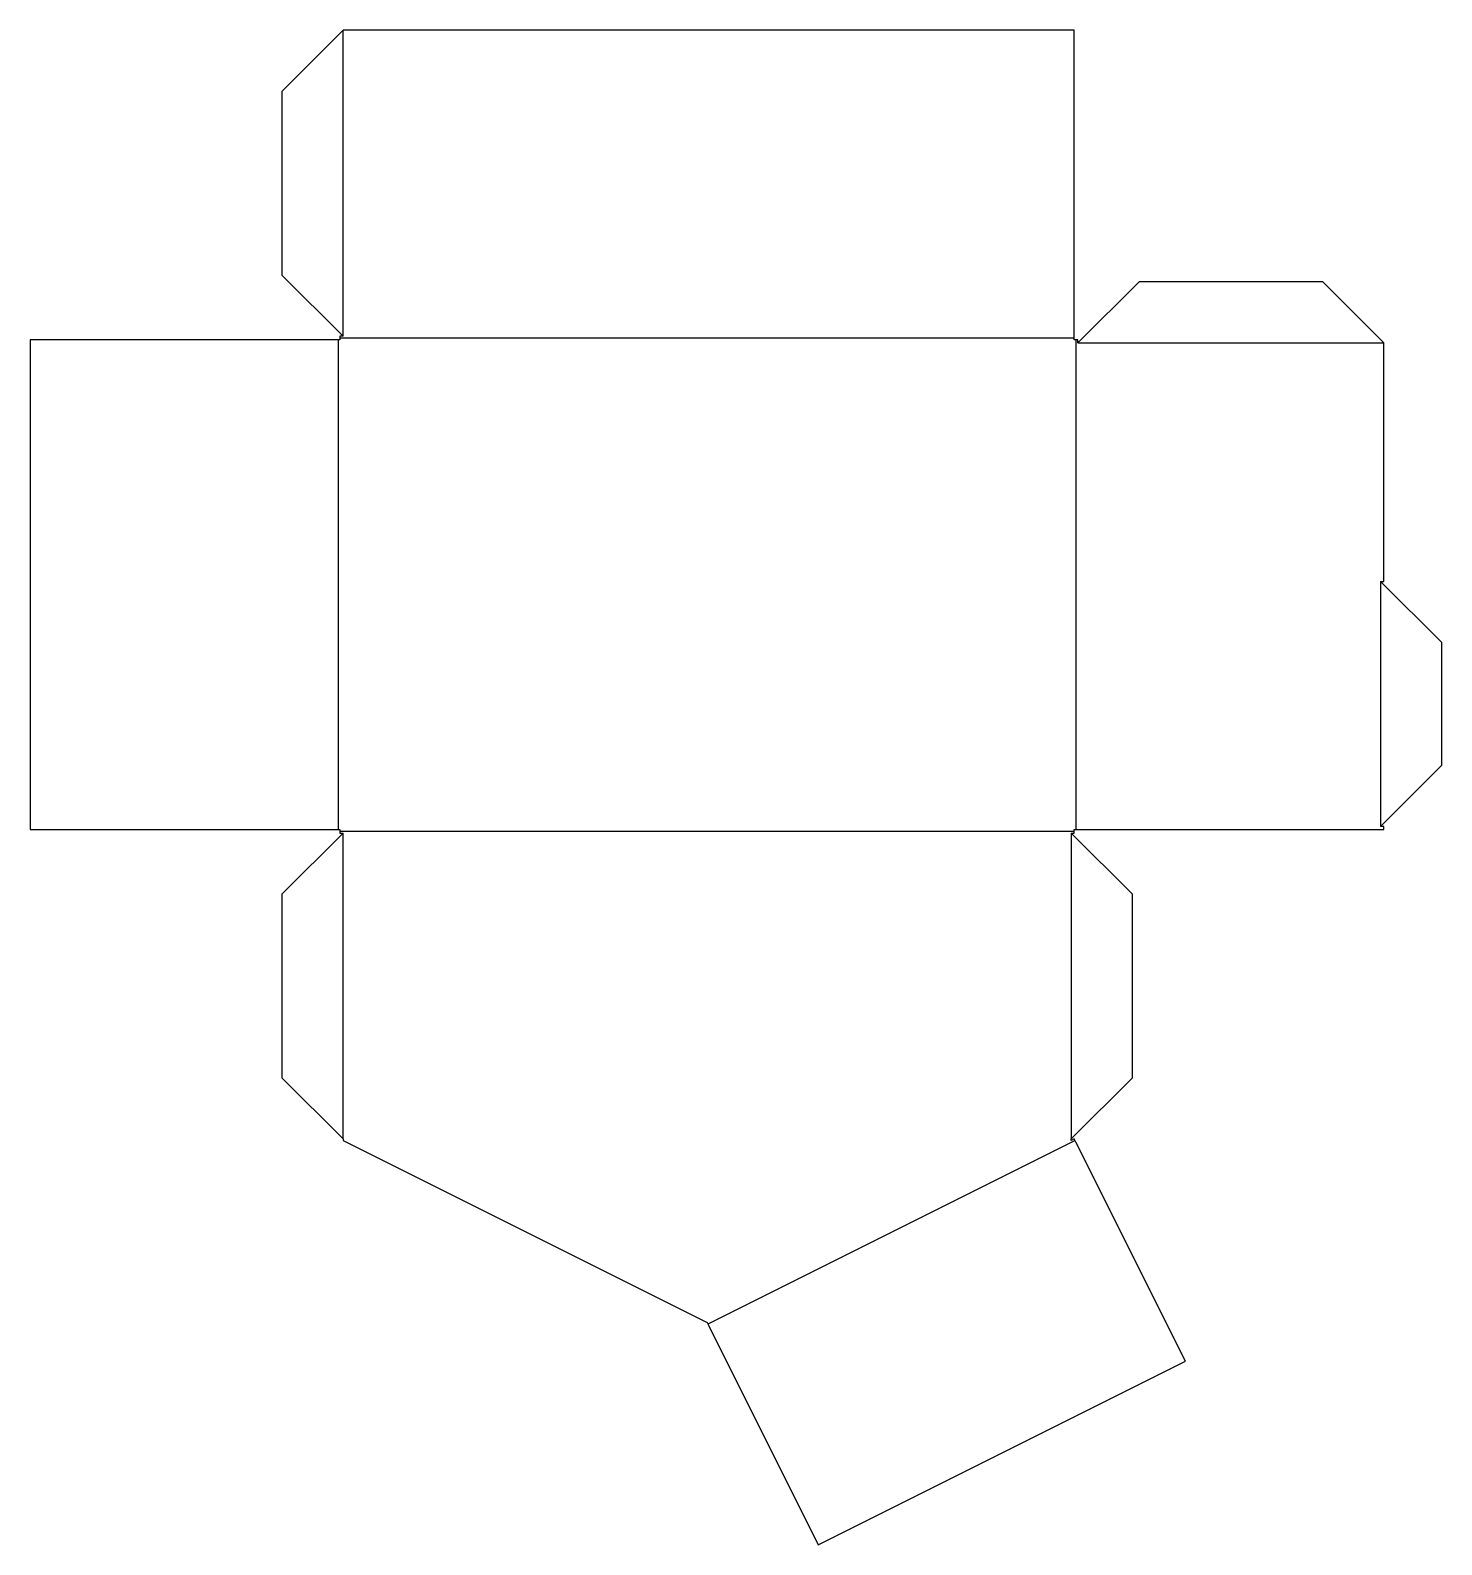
# Model space of a CAD drawing. Header units: millimetres. Extents: x 5 to 236, y 47 to 295.
import ezdxf

# ---------------------------------------------------------------- set-up
doc = ezdxf.new("R2010")
doc.units = ezdxf.units.MM
doc.layers.add('CUT', color=1, linetype='CONTINUOUS')
doc.layers.add('SCORE', color=5, linetype='CONTINUOUS')

msp = doc.modelspace()

# ---------------------------------------------------------------- linework, layer by layer
at = {"layer": 'CUT'}
msp.add_lwpolyline([(5, 164.4), (55.6, 164.4), (55.6, 163.8), (56.1, 163.8), (46.1, 153.8), (46.1, 123.8), (56.1, 113.8), (56.1, 113.55), (115.6, 83.8), (115.8683, 83.2633), (133.7569, 47.4863), (193.7569, 77.4863), (175.8683, 113.2633), (175.6, 113.8), (175.1, 113.55), (175.1, 113.8), (185.1, 123.8), (185.1, 153.8), (175.1, 163.8), (175.6, 163.8), (175.6, 164.4), (226.2, 164.4), (226.2, 164.88), (225.641, 164.88), (235.641, 174.88), (235.641, 194.92), (225.641, 204.92), (226.2, 204.92), (226.2, 243.9), (216.2, 253.9), (186.2, 253.9), (176.2, 243.9), (176.2, 244.4), (175.6, 244.4), (175.6, 295), (56.1, 295), (46.1, 285), (46.1, 255), (56.1, 245), (55.6, 245), (55.6, 244.4), (5, 244.4)], close=True, dxfattribs=at)
at = {"layer": 'SCORE'}
for p, q in [((56.1, 245), (56.1, 295)), ((55.3, 244.4), (55.3, 164.4)), ((175.6, 244.7), (55.6, 244.7)), ((175.9, 164.4), (175.9, 244.4)), ((176.2, 243.9), (226.2, 243.9)), ((225.641, 204.92), (225.641, 164.88)), ((55.6, 164.1), (175.6, 164.1)), ((56.1, 113.8), (56.1, 163.8)), ((175.1, 163.8), (175.1, 113.8)), ((175.7342, 113.5317), (115.7342, 83.5317))]:
    msp.add_line(p, q, dxfattribs=at)

doc.saveas('drawing.dxf')
